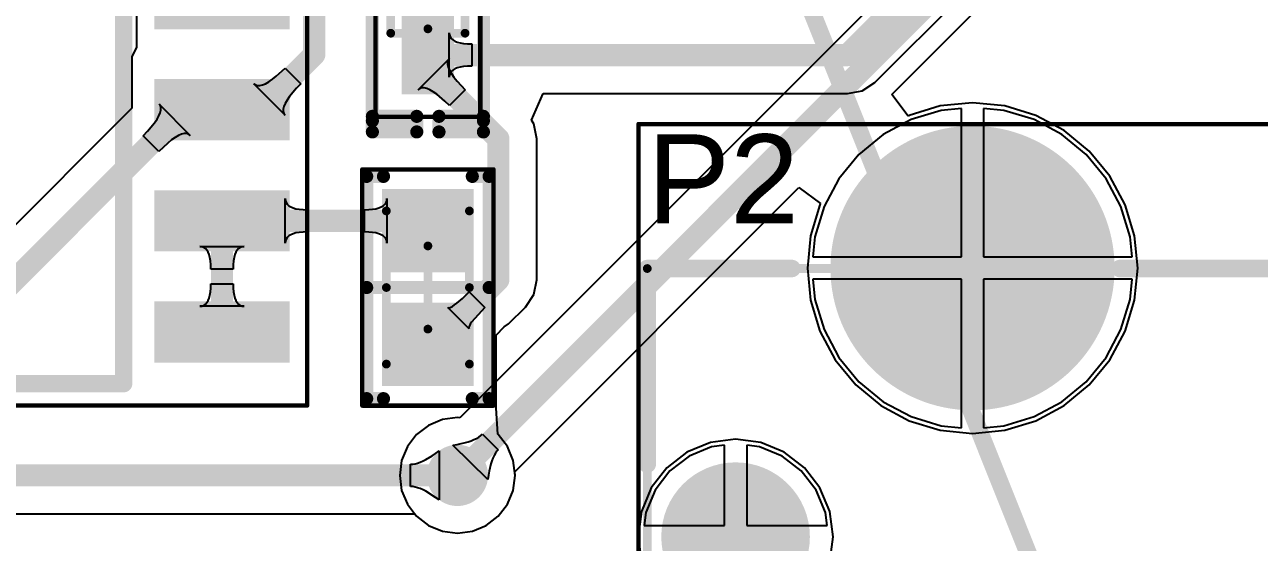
# Model space of a CAD drawing. Header units: inches. Extents: x -0.14 to 3.29, y -0.08 to 7.88.
# Drawn here: x 2.425 to 2.981, y 0.686 to 0.919 of the extents above; entities that cross this region are included whole.
import ezdxf

# ---------------------------------------------------------------- set-up
doc = ezdxf.new("R2010")
doc.units = ezdxf.units.IN
doc.header["$MEASUREMENT"] = 0
for name, color, linetype in [('Bottom Layer', 5, 'Continuous'), ('Bottom Solder', 6, 'Continuous'), ('Multi-Layer', 9, 'Continuous'), ('Pad Holes', 156, 'Continuous'), ('PCBD Notes', 76, 'Continuous'), ('Top 3D Body', 56, 'Continuous'), ('Top Courtyard', 56, 'Continuous'), ('Top Layer', 1, 'Continuous'), ('Top Overlay', 2, 'Continuous'), ('Top Paste', 8, 'Continuous'), ('Top Solder', 216, 'Continuous'), ('Via Holes', 16, 'Continuous')]:
    doc.layers.add(name, color=color, linetype=linetype)
doc.styles.add('Arial', font='', dxfattribs={"height": 0.2})
doc.styles.get('Arial').set_extended_font_data('Arial')

# ---------------------------------------------------------------- blocks, each defined once
blk = doc.blocks.new('34355DA5_B1DA_47C2_A88A_ECF82120A4F7_246')
at = {"layer": 'Top Layer'}
for points in [[(-0.13583, 0.13819), (-0.13583, 0.16181), (-0.07874, 0.16181), (-0.07874, 0.13819)], [(0.07874, 0.13819), (0.07874, 0.16181), (0.13583, 0.16181), (0.13583, 0.13819)], [(-0.13583, 0.08819), (-0.13583, 0.11181), (-0.07874, 0.11181), (-0.07874, 0.08819)], [(0.07874, 0.08819), (0.07874, 0.11181), (0.13583, 0.11181), (0.13583, 0.08819)], [(-0.13583, 0.03819), (-0.13583, 0.06181), (-0.07874, 0.06181), (-0.07874, 0.03819)], [(0.07874, 0.03819), (0.07874, 0.06181), (0.13583, 0.06181), (0.13583, 0.03819)], [(-0.13583, -0.01181), (-0.13583, 0.01181), (-0.07874, 0.01181), (-0.07874, -0.01181)], [(0.07874, -0.01181), (0.07874, 0.01181), (0.13583, 0.01181), (0.13583, -0.01181)], [(-0.13583, -0.06181), (-0.13583, -0.03819), (-0.07874, -0.03819), (-0.07874, -0.06181)], [(0.07874, -0.06181), (0.07874, -0.03819), (0.13583, -0.03819), (0.13583, -0.06181)], [(-0.13583, -0.11181), (-0.13583, -0.08819), (-0.07874, -0.08819), (-0.07874, -0.11181)], [(0.07874, -0.11181), (0.07874, -0.08819), (0.13583, -0.08819), (0.13583, -0.11181)], [(-0.13583, -0.16181), (-0.13583, -0.13819), (-0.07874, -0.13819), (-0.07874, -0.16181)], [(0.07874, -0.16181), (0.07874, -0.13819), (0.13583, -0.13819), (0.13583, -0.16181)]]:
    blk.add_hatch(color=1, dxfattribs=at).paths.add_polyline_path(points)
at = {"layer": 'Top Paste'}
for points in [[(-0.13583, 0.13819), (-0.13583, 0.16181), (-0.07874, 0.16181), (-0.07874, 0.13819)], [(0.07874, 0.13819), (0.07874, 0.16181), (0.13583, 0.16181), (0.13583, 0.13819)], [(-0.13583, 0.08819), (-0.13583, 0.11181), (-0.07874, 0.11181), (-0.07874, 0.08819)], [(0.07874, 0.08819), (0.07874, 0.11181), (0.13583, 0.11181), (0.13583, 0.08819)], [(-0.13583, 0.03819), (-0.13583, 0.06181), (-0.07874, 0.06181), (-0.07874, 0.03819)], [(0.07874, 0.03819), (0.07874, 0.06181), (0.13583, 0.06181), (0.13583, 0.03819)], [(-0.13583, -0.01181), (-0.13583, 0.01181), (-0.07874, 0.01181), (-0.07874, -0.01181)], [(0.07874, -0.01181), (0.07874, 0.01181), (0.13583, 0.01181), (0.13583, -0.01181)], [(-0.13583, -0.06181), (-0.13583, -0.03819), (-0.07874, -0.03819), (-0.07874, -0.06181)], [(0.07874, -0.06181), (0.07874, -0.03819), (0.13583, -0.03819), (0.13583, -0.06181)], [(-0.13583, -0.11181), (-0.13583, -0.08819), (-0.07874, -0.08819), (-0.07874, -0.11181)], [(0.07874, -0.11181), (0.07874, -0.08819), (0.13583, -0.08819), (0.13583, -0.11181)], [(-0.13583, -0.16181), (-0.13583, -0.13819), (-0.07874, -0.13819), (-0.07874, -0.16181)], [(0.07874, -0.16181), (0.07874, -0.13819), (0.13583, -0.13819), (0.13583, -0.16181)]]:
    blk.add_hatch(color=8, dxfattribs=at).paths.add_polyline_path(points)
at = {"layer": 'Top Solder'}
for points in [[(-0.1378, 0.13622), (-0.1378, 0.16378), (-0.07677, 0.16378), (-0.07677, 0.13622)], [(0.07677, 0.13622), (0.07677, 0.16378), (0.1378, 0.16378), (0.1378, 0.13622)], [(-0.1378, 0.08622), (-0.1378, 0.11378), (-0.07677, 0.11378), (-0.07677, 0.08622)], [(0.07677, 0.08622), (0.07677, 0.11378), (0.1378, 0.11378), (0.1378, 0.08622)], [(-0.1378, 0.03622), (-0.1378, 0.06378), (-0.07677, 0.06378), (-0.07677, 0.03622)], [(0.07677, 0.03622), (0.07677, 0.06378), (0.1378, 0.06378), (0.1378, 0.03622)], [(-0.1378, -0.01378), (-0.1378, 0.01378), (-0.07677, 0.01378), (-0.07677, -0.01378)], [(0.07677, -0.01378), (0.07677, 0.01378), (0.1378, 0.01378), (0.1378, -0.01378)], [(-0.1378, -0.06378), (-0.1378, -0.03622), (-0.07677, -0.03622), (-0.07677, -0.06378)], [(0.07677, -0.06378), (0.07677, -0.03622), (0.1378, -0.03622), (0.1378, -0.06378)], [(-0.1378, -0.11378), (-0.1378, -0.08622), (-0.07677, -0.08622), (-0.07677, -0.11378)], [(0.07677, -0.11378), (0.07677, -0.08622), (0.1378, -0.08622), (0.1378, -0.11378)], [(-0.1378, -0.16378), (-0.1378, -0.13622), (-0.07677, -0.13622), (-0.07677, -0.16378)], [(0.07677, -0.16378), (0.07677, -0.13622), (0.1378, -0.13622), (0.1378, -0.16378)]]:
    blk.add_hatch(color=216, dxfattribs=at).paths.add_polyline_path(points)
at = {"layer": 'Top Courtyard'}
for points in [[(-0.14567, -0.18307, 0.00197, 0.00197, 0), (-0.14567, 0.18307, 0.00197, 0.00197, 0)], [(-0.14567, 0.18307, 0.00197, 0.00197, 0), (0.14567, 0.18307, 0.00197, 0.00197, 0)], [(0.14567, -0.18307, 0.00197, 0.00197, 0), (0.14567, 0.18307, 0.00197, 0.00197, 0)], [(0, -0.01968, 0.00394, 0.00394, 0), (0, 0.01969, 0.00394, 0.00394, 0)], [(-0.01969, 0, 0.00394, 0.00394, 0), (0.01969, 0, 0.00394, 0.00394, 0)], [(-0.14567, -0.18307, 0.00197, 0.00197, 0), (0.14567, -0.18307, 0.00197, 0.00197, 0)]]:
    blk.add_lwpolyline(points, format="xyseb", dxfattribs=at)
for points in [[(-0.14616, 0.18307, 0.000984, 0.000984, 1), (-0.14518, 0.18307, 0.000984, 0.000984, 1)], [(-0.14616, 0.18307, 0.000984, 0.000984, 1), (-0.14518, 0.18307, 0.000984, 0.000984, 1)], [(0.14518, 0.18307, 0.000984, 0.000984, 1), (0.14616, 0.18307, 0.000984, 0.000984, 1)], [(0.14518, 0.18307, 0.000984, 0.000984, 1), (0.14616, 0.18307, 0.000984, 0.000984, 1)], [(-0.00098, 0.01969, 0.00197, 0.00197, 1), (0.00098, 0.01969, 0.00197, 0.00197, 1)], [(-0.02067, 0, 0.00197, 0.00197, 1), (-0.0187, 0, 0.00197, 0.00197, 1)], [(0.0187, 0, 0.00197, 0.00197, 1), (0.02067, 0, 0.00197, 0.00197, 1)], [(-0.00098, -0.01968, 0.00197, 0.00197, 1), (0.00098, -0.01968, 0.00197, 0.00197, 1)], [(-0.14616, -0.18307, 0.000984, 0.000984, 1), (-0.14518, -0.18307, 0.000984, 0.000984, 1)], [(-0.14616, -0.18307, 0.000984, 0.000984, 1), (-0.14518, -0.18307, 0.000984, 0.000984, 1)], [(0.14518, -0.18307, 0.000984, 0.000984, 1), (0.14616, -0.18307, 0.000984, 0.000984, 1)], [(0.14518, -0.18307, 0.000984, 0.000984, 1), (0.14616, -0.18307, 0.000984, 0.000984, 1)]]:
    blk.add_lwpolyline(points, format="xyseb", close=True, dxfattribs=at)
at = {"layer": 'Top Overlay'}
for points in [[(-0.10236, 0.18346, 0.00984, 0.00984, 1), (-0.1122, 0.18346, 0.00984, 0.00984, 1)], [(-0.11467, 0.18346, 0.00492, 0.00492, 1), (-0.10974, 0.18346, 0.00492, 0.00492, 1)], [(-0.10482, 0.18346, 0.00492, 0.00492, 1), (-0.0999, 0.18346, 0.00492, 0.00492, 1)], [(-0.06496, 0.17323, 0.00394, 0.00394, 1), (-0.06102, 0.17323, 0.00394, 0.00394, 1)], [(-0.06496, 0.17323, 0.00394, 0.00394, 1), (-0.06102, 0.17323, 0.00394, 0.00394, 1)], [(0.06102, 0.17323, 0.00394, 0.00394, 1), (0.06496, 0.17323, 0.00394, 0.00394, 1)], [(0.06102, 0.17323, 0.00394, 0.00394, 1), (0.06496, 0.17323, 0.00394, 0.00394, 1)], [(-0.01181, 0.13386, 0.02362, 0.02362, 1), (-0.03543, 0.13386, 0.02362, 0.02362, 1)], [(-0.04134, 0.13386, 0.01181, 0.01181, 1), (-0.02953, 0.13386, 0.01181, 0.01181, 1)], [(-0.01772, 0.13386, 0.01181, 0.01181, 1), (-0.00591, 0.13386, 0.01181, 0.01181, 1)], [(-0.06496, -0.17323, 0.00394, 0.00394, 1), (-0.06102, -0.17323, 0.00394, 0.00394, 1)], [(-0.06496, -0.17323, 0.00394, 0.00394, 1), (-0.06102, -0.17323, 0.00394, 0.00394, 1)], [(0.06102, -0.17323, 0.00394, 0.00394, 1), (0.06496, -0.17323, 0.00394, 0.00394, 1)], [(0.06102, -0.17323, 0.00394, 0.00394, 1), (0.06496, -0.17323, 0.00394, 0.00394, 1)]]:
    blk.add_lwpolyline(points, format="xyseb", close=True, dxfattribs=at)
for points in [[(-0.06299, -0.17323, 0.00787, 0.00787, 0), (-0.06299, 0.17323, 0.00787, 0.00787, 0)], [(-0.06299, 0.17323, 0.00787, 0.00787, 0), (0.06299, 0.17323, 0.00787, 0.00787, 0)], [(0.06299, -0.17323, 0.00787, 0.00787, 0), (0.06299, 0.17323, 0.00787, 0.00787, 0)], [(-0.06299, -0.17323, 0.00787, 0.00787, 0), (0.06299, -0.17323, 0.00787, 0.00787, 0)]]:
    blk.add_lwpolyline(points, format="xyseb", dxfattribs=at)
blk = doc.blocks.new('RES_0603_1608_261')
at = {"layer": 'Top Layer'}
for points in [[(-0.04232, -0.0187), (-0.04232, 0.0187), (-0.00886, 0.0187), (-0.00886, -0.0187)], [(0.00886, -0.0187), (0.00886, 0.0187), (0.04232, 0.0187), (0.04232, -0.0187)]]:
    blk.add_hatch(color=1, dxfattribs=at).paths.add_polyline_path(points)
at = {"layer": 'Top Paste'}
for points in [[(-0.04232, -0.0187), (-0.04232, 0.0187), (-0.00886, 0.0187), (-0.00886, -0.0187)], [(0.00886, -0.0187), (0.00886, 0.0187), (0.04232, 0.0187), (0.04232, -0.0187)]]:
    blk.add_hatch(color=8, dxfattribs=at).paths.add_polyline_path(points)
at = {"layer": 'Top Solder'}
for points in [[(-0.04429, -0.02067), (-0.04429, 0.02067), (-0.00689, 0.02067), (-0.00689, -0.02067)], [(0.00689, -0.02067), (0.00689, 0.02067), (0.04429, 0.02067), (0.04429, -0.02067)]]:
    blk.add_hatch(color=216, dxfattribs=at).paths.add_polyline_path(points)
at = {"layer": 'Top 3D Body'}
for points in [[(-0.03445, 0.0187, 0.00394, 0.00394, 0), (-0.03445, -0.0187, 0.00394, 0.00394, 0)], [(-0.03445, 0.0187, 0.00394, 0.00394, 0), (0.03445, 0.0187, 0.00394, 0.00394, 0)], [(0.03445, 0.0187, 0.00394, 0.00394, 0), (0.03445, -0.0187, 0.00394, 0.00394, 0)], [(-0.03445, -0.0187, 0.00394, 0.00394, 0), (0.03445, -0.0187, 0.00394, 0.00394, 0)]]:
    blk.add_lwpolyline(points, format="xyseb", dxfattribs=at)
for points in [[(-0.03543, 0.0187, 0.00197, 0.00197, 1), (-0.03347, 0.0187, 0.00197, 0.00197, 1)], [(-0.03543, 0.0187, 0.00197, 0.00197, 1), (-0.03347, 0.0187, 0.00197, 0.00197, 1)], [(0.03346, 0.0187, 0.00197, 0.00197, 1), (0.03543, 0.0187, 0.00197, 0.00197, 1)], [(0.03346, 0.0187, 0.00197, 0.00197, 1), (0.03543, 0.0187, 0.00197, 0.00197, 1)], [(-0.03543, -0.0187, 0.00197, 0.00197, 1), (-0.03347, -0.0187, 0.00197, 0.00197, 1)], [(-0.03543, -0.0187, 0.00197, 0.00197, 1), (-0.03347, -0.0187, 0.00197, 0.00197, 1)], [(0.03346, -0.0187, 0.00197, 0.00197, 1), (0.03543, -0.0187, 0.00197, 0.00197, 1)], [(0.03346, -0.0187, 0.00197, 0.00197, 1), (0.03543, -0.0187, 0.00197, 0.00197, 1)]]:
    blk.add_lwpolyline(points, format="xyseb", close=True, dxfattribs=at)
at = {"layer": 'Top Courtyard'}
for points in [[(-0.05315, 0.02953, 0.00197, 0.00197, 0), (-0.05315, -0.02953, 0.00197, 0.00197, 0)], [(-0.05315, 0.02953, 0.00197, 0.00197, 0), (0.05315, 0.02953, 0.00197, 0.00197, 0)], [(0.05315, 0.02953, 0.00197, 0.00197, 0), (0.05315, -0.02953, 0.00197, 0.00197, 0)], [(0, 0.0187, 0.00394, 0.00394, 0), (0, -0.0187, 0.00394, 0.00394, 0)], [(-0.0187, 0, 0.00394, 0.00394, 0), (0.0187, 0, 0.00394, 0.00394, 0)], [(-0.05315, -0.02953, 0.00197, 0.00197, 0), (0.05315, -0.02953, 0.00197, 0.00197, 0)]]:
    blk.add_lwpolyline(points, format="xyseb", dxfattribs=at)
for points in [[(-0.05364, 0.02953, 0.000984, 0.000984, 1), (-0.05266, 0.02953, 0.000984, 0.000984, 1)], [(-0.05364, 0.02953, 0.000984, 0.000984, 1), (-0.05266, 0.02953, 0.000984, 0.000984, 1)], [(0.05266, 0.02953, 0.000984, 0.000984, 1), (0.05364, 0.02953, 0.000984, 0.000984, 1)], [(0.05266, 0.02953, 0.000984, 0.000984, 1), (0.05364, 0.02953, 0.000984, 0.000984, 1)], [(-0.00099, 0.0187, 0.00197, 0.00197, 1), (0.00098, 0.0187, 0.00197, 0.00197, 1)], [(-0.01969, 0, 0.00197, 0.00197, 1), (-0.01772, 0, 0.00197, 0.00197, 1)], [(0.01772, 0, 0.00197, 0.00197, 1), (0.01969, 0, 0.00197, 0.00197, 1)], [(-0.00099, -0.0187, 0.00197, 0.00197, 1), (0.00098, -0.0187, 0.00197, 0.00197, 1)], [(-0.05364, -0.02953, 0.000984, 0.000984, 1), (-0.05266, -0.02953, 0.000984, 0.000984, 1)], [(-0.05364, -0.02953, 0.000984, 0.000984, 1), (-0.05266, -0.02953, 0.000984, 0.000984, 1)], [(0.05266, -0.02953, 0.000984, 0.000984, 1), (0.05364, -0.02953, 0.000984, 0.000984, 1)], [(0.05266, -0.02953, 0.000984, 0.000984, 1), (0.05364, -0.02953, 0.000984, 0.000984, 1)]]:
    blk.add_lwpolyline(points, format="xyseb", close=True, dxfattribs=at)
at = {"layer": 'Top Overlay'}
for points in [[(-0.05, 0.02756, 0.00591, 0.00591, 0), (-0.05, 0.02, 0.00591, 0.00591, 0)], [(-0.05, 0.02756, 0.00591, 0.00591, 0), (0.05, 0.02756, 0.00591, 0.00591, 0)], [(0, 0.02756, 0.00591, 0.00591, 0), (0, -0.02756, 0.00591, 0.00591, 0)], [(0.05, 0.02756, 0.00591, 0.00591, 0), (0.05, 0.02, 0.00591, 0.00591, 0)], [(-0.05, -0.02, 0.00591, 0.00591, 0), (-0.05, -0.02756, 0.00591, 0.00591, 0)], [(0.05, -0.02, 0.00591, 0.00591, 0), (0.05, -0.02756, 0.00591, 0.00591, 0)], [(-0.05, -0.02756, 0.00591, 0.00591, 0), (0.05, -0.02756, 0.00591, 0.00591, 0)]]:
    blk.add_lwpolyline(points, format="xyseb", dxfattribs=at)
for points in [[(-0.05148, 0.02756, 0.00295, 0.00295, 1), (-0.04852, 0.02756, 0.00295, 0.00295, 1)], [(-0.05148, 0.02756, 0.00295, 0.00295, 1), (-0.04852, 0.02756, 0.00295, 0.00295, 1)], [(-0.00148, 0.02756, 0.00295, 0.00295, 1), (0.00148, 0.02756, 0.00295, 0.00295, 1)], [(0.04852, 0.02756, 0.00295, 0.00295, 1), (0.05148, 0.02756, 0.00295, 0.00295, 1)], [(0.04852, 0.02756, 0.00295, 0.00295, 1), (0.05148, 0.02756, 0.00295, 0.00295, 1)], [(-0.05148, 0.02, 0.00295, 0.00295, 1), (-0.04852, 0.02, 0.00295, 0.00295, 1)], [(0.04852, 0.02, 0.00295, 0.00295, 1), (0.05148, 0.02, 0.00295, 0.00295, 1)], [(-0.05148, -0.02, 0.00295, 0.00295, 1), (-0.04852, -0.02, 0.00295, 0.00295, 1)], [(0.04852, -0.02, 0.00295, 0.00295, 1), (0.05148, -0.02, 0.00295, 0.00295, 1)], [(-0.05148, -0.02756, 0.00295, 0.00295, 1), (-0.04852, -0.02756, 0.00295, 0.00295, 1)], [(-0.05148, -0.02756, 0.00295, 0.00295, 1), (-0.04852, -0.02756, 0.00295, 0.00295, 1)], [(-0.00148, -0.02756, 0.00295, 0.00295, 1), (0.00148, -0.02756, 0.00295, 0.00295, 1)], [(0.04852, -0.02756, 0.00295, 0.00295, 1), (0.05148, -0.02756, 0.00295, 0.00295, 1)], [(0.04852, -0.02756, 0.00295, 0.00295, 1), (0.05148, -0.02756, 0.00295, 0.00295, 1)]]:
    blk.add_lwpolyline(points, format="xyseb", close=True, dxfattribs=at)
blk = doc.blocks.new('8A51F738_712D_4EE5_9D6B_BB16603F834E_391')
at = {"layer": 'Bottom Layer'}
h = blk.add_hatch(color=5, dxfattribs=at)
edge = h.paths.add_edge_path()
edge.add_arc((0.1378, 0.05004), 0.0315, 0, 360)
h = blk.add_hatch(color=5, dxfattribs=at)
edge = h.paths.add_edge_path()
edge.add_arc((0.25866, -0.05665), 0.06201, 0, 360)
at = {"layer": 'Bottom Solder'}
h = blk.add_hatch(color=6, dxfattribs=at)
edge = h.paths.add_edge_path()
edge.add_arc((0.1378, 0.05004), 0.03346, 0, 360)
h = blk.add_hatch(color=6, dxfattribs=at)
edge = h.paths.add_edge_path()
edge.add_arc((0.25866, -0.05665), 0.06398, 0, 360)
at = {"layer": 'Multi-Layer'}
h = blk.add_hatch(color=9, dxfattribs=at)
edge = h.paths.add_edge_path()
edge.add_arc((0.1378, 0.05004), 0.0315, 0, 360)
h = blk.add_hatch(color=9, dxfattribs=at)
edge = h.paths.add_edge_path()
edge.add_arc((0.25866, -0.05665), 0.06201, 0, 360)
at = {"layer": 'Pad Holes'}
h = blk.add_hatch(color=7, dxfattribs=at)
edge = h.paths.add_edge_path()
edge.add_arc((0.1378, 0.05004), 0.01811, 0, 360)
h = blk.add_hatch(color=7, dxfattribs=at)
edge = h.paths.add_edge_path()
edge.add_arc((0.25866, -0.05665), 0.04528, 0, 360)
at = {"layer": 'Top Layer'}
h = blk.add_hatch(color=1, dxfattribs=at)
edge = h.paths.add_edge_path()
edge.add_arc((0.1378, 0.05004), 0.0315, 0, 360)
h = blk.add_hatch(color=1, dxfattribs=at)
edge = h.paths.add_edge_path()
edge.add_arc((0.25866, -0.05665), 0.06201, 0, 360)
at = {"layer": 'Top Solder'}
h = blk.add_hatch(color=216, dxfattribs=at)
edge = h.paths.add_edge_path()
edge.add_arc((0.1378, 0.05004), 0.03346, 0, 360)
h = blk.add_hatch(color=216, dxfattribs=at)
edge = h.paths.add_edge_path()
edge.add_arc((0.25866, -0.05665), 0.06398, 0, 360)
at = {"layer": 'Top 3D Body'}
for points in [[(-0.25846, 0.0898, 0.00394, 0.00394, 0), (0.25847, 0.0898, 0.00394, 0.00394, 0)], [(0.25847, 0.0898, 0.00394, 0.00394, 0), (0.25847, -0.46138, 0.00394, 0.00394, 0)]]:
    blk.add_lwpolyline(points, format="xyseb", dxfattribs=at)
blk.add_lwpolyline([(0.25748, 0.0898, 0.00197, 0.00197, 1), (0.25945, 0.0898, 0.00197, 0.00197, 1)], format="xyseb", close=True, dxfattribs=at)
blk.add_lwpolyline([(0.25748, 0.0898, 0.00197, 0.00197, 1), (0.25945, 0.0898, 0.00197, 0.00197, 1)], format="xyseb", close=True, dxfattribs=at)
at = {"layer": 'Top Courtyard'}
for points in [[(-0.32346, 0.09374, 0.00197, 0.00197, 0), (0.32347, 0.09374, 0.00197, 0.00197, 0)], [(0.32347, 0.09374, 0.00197, 0.00197, 0), (0.32347, -0.46532, 0.00197, 0.00197, 0)]]:
    blk.add_lwpolyline(points, format="xyseb", dxfattribs=at)
blk.add_lwpolyline([(0.32297, 0.09374, 0.000984, 0.000984, 1), (0.32396, 0.09374, 0.000984, 0.000984, 1)], format="xyseb", close=True, dxfattribs=at)
blk.add_lwpolyline([(0.32297, 0.09374, 0.000984, 0.000984, 1), (0.32396, 0.09374, 0.000984, 0.000984, 1)], format="xyseb", close=True, dxfattribs=at)
at = {"layer": 'Top Overlay'}
for points in [[(0.17047, 0.0898, 0.00787, 0.00787, 0), (0.25847, 0.0898, 0.00787, 0.00787, 0)], [(0.25847, 0.0898, 0.00787, 0.00787, 0), (0.25847, 0.02468, 0.00787, 0.00787, 0)], [(0.25847, -0.12295, 0.00787, 0.00787, 0), (0.25847, -0.46138, 0.00787, 0.00787, 0)]]:
    blk.add_lwpolyline(points, format="xyseb", dxfattribs=at)
for points in [[(0.1685, 0.0898, 0.00394, 0.00394, 1), (0.17244, 0.0898, 0.00394, 0.00394, 1)], [(0.2565, 0.0898, 0.00394, 0.00394, 1), (0.26043, 0.0898, 0.00394, 0.00394, 1)], [(0.2565, 0.0898, 0.00394, 0.00394, 1), (0.26043, 0.0898, 0.00394, 0.00394, 1)], [(0.2565, 0.02468, 0.00394, 0.00394, 1), (0.26043, 0.02468, 0.00394, 0.00394, 1)], [(0.2565, -0.12295, 0.00394, 0.00394, 1), (0.26043, -0.12295, 0.00394, 0.00394, 1)]]:
    blk.add_lwpolyline(points, format="xyseb", close=True, dxfattribs=at)
blk = doc.blocks.new('SOD523F_402')
at = {"layer": 'Top Layer'}
for points in [[(-0.05118, -0.00984), (-0.05118, 0.00984), (-0.01968, 0.00984), (-0.01968, -0.00984)], [(0.01969, -0.00984), (0.01969, 0.00984), (0.05118, 0.00984), (0.05118, -0.00984)]]:
    blk.add_hatch(color=1, dxfattribs=at).paths.add_polyline_path(points)
at = {"layer": 'Top Overlay'}
for points in [[(0.06299, 0.005), (0.07, 0.005), (0.07, 0.025), (0.06299, 0.025)], [(0.06299, -0.02362), (0.07087, -0.02362), (0.07087, -0.005), (0.06299, -0.005)]]:
    blk.add_hatch(color=2, dxfattribs=at).paths.add_polyline_path(points)
at = {"layer": 'Top Paste'}
for points in [[(-0.05118, -0.00984), (-0.05118, 0.00984), (-0.01968, 0.00984), (-0.01968, -0.00984)], [(0.01969, -0.00984), (0.01969, 0.00984), (0.05118, 0.00984), (0.05118, -0.00984)]]:
    blk.add_hatch(color=8, dxfattribs=at).paths.add_polyline_path(points)
at = {"layer": 'Top Solder'}
for points in [[(-0.05315, -0.01181), (-0.05315, 0.01181), (-0.01772, 0.01181), (-0.01772, -0.01181)], [(0.01772, -0.01181), (0.01772, 0.01181), (0.05315, 0.01181), (0.05315, -0.01181)]]:
    blk.add_hatch(color=216, dxfattribs=at).paths.add_polyline_path(points)
at = {"layer": 'Top 3D Body'}
for points in [[(0.02559, 0.01673, 0.00394, 0.00394, 0), (-0.02559, 0.01673, 0.00394, 0.00394, 0)], [(-0.02559, -0.01673, 0.00394, 0.00394, 0), (-0.02559, 0.01673, 0.00394, 0.00394, 0)], [(0.02559, -0.01673, 0.00394, 0.00394, 0), (0.02559, 0.01673, 0.00394, 0.00394, 0)], [(0.02559, -0.01673, 0.00394, 0.00394, 0), (-0.02559, -0.01673, 0.00394, 0.00394, 0)]]:
    blk.add_lwpolyline(points, format="xyseb", dxfattribs=at)
for points in [[(-0.02657, 0.01673, 0.00197, 0.00197, 1), (-0.02461, 0.01673, 0.00197, 0.00197, 1)], [(-0.02657, 0.01673, 0.00197, 0.00197, 1), (-0.02461, 0.01673, 0.00197, 0.00197, 1)], [(0.02461, 0.01673, 0.00197, 0.00197, 1), (0.02657, 0.01673, 0.00197, 0.00197, 1)], [(0.02461, 0.01673, 0.00197, 0.00197, 1), (0.02657, 0.01673, 0.00197, 0.00197, 1)], [(-0.02657, -0.01673, 0.00197, 0.00197, 1), (-0.02461, -0.01673, 0.00197, 0.00197, 1)], [(-0.02657, -0.01673, 0.00197, 0.00197, 1), (-0.02461, -0.01673, 0.00197, 0.00197, 1)], [(0.02461, -0.01673, 0.00197, 0.00197, 1), (0.02657, -0.01673, 0.00197, 0.00197, 1)], [(0.02461, -0.01673, 0.00197, 0.00197, 1), (0.02657, -0.01673, 0.00197, 0.00197, 1)]]:
    blk.add_lwpolyline(points, format="xyseb", close=True, dxfattribs=at)
at = {"layer": 'Top Courtyard'}
for points in [[(0.06323, 0.02362, 0.00197, 0.00197, 0), (-0.06323, 0.02362, 0.00197, 0.00197, 0)], [(-0.06323, -0.02362, 0.00197, 0.00197, 0), (-0.06323, 0.02362, 0.00197, 0.00197, 0)], [(0.06323, -0.02362, 0.00197, 0.00197, 0), (0.06323, 0.02362, 0.00197, 0.00197, 0)], [(0, -0.01969, 0.00394, 0.00394, 0), (0, 0.01968, 0.00394, 0.00394, 0)], [(0.02362, 0, 0.00394, 0.00394, 0), (-0.01575, 0, 0.00394, 0.00394, 0)], [(0.06323, -0.02362, 0.00197, 0.00197, 0), (-0.06323, -0.02362, 0.00197, 0.00197, 0)]]:
    blk.add_lwpolyline(points, format="xyseb", dxfattribs=at)
for points in [[(-0.06372, 0.02362, 0.000984, 0.000984, 1), (-0.06274, 0.02362, 0.000984, 0.000984, 1)], [(-0.06372, 0.02362, 0.000984, 0.000984, 1), (-0.06274, 0.02362, 0.000984, 0.000984, 1)], [(0.06274, 0.02362, 0.000984, 0.000984, 1), (0.06372, 0.02362, 0.000984, 0.000984, 1)], [(0.06274, 0.02362, 0.000984, 0.000984, 1), (0.06372, 0.02362, 0.000984, 0.000984, 1)], [(-0.00098, 0.01968, 0.00197, 0.00197, 1), (0.00098, 0.01968, 0.00197, 0.00197, 1)], [(-0.01673, 0, 0.00197, 0.00197, 1), (-0.01476, 0, 0.00197, 0.00197, 1)], [(0.02264, 0, 0.00197, 0.00197, 1), (0.02461, 0, 0.00197, 0.00197, 1)], [(-0.00098, -0.01969, 0.00197, 0.00197, 1), (0.00098, -0.01969, 0.00197, 0.00197, 1)], [(-0.06372, -0.02362, 0.000984, 0.000984, 1), (-0.06274, -0.02362, 0.000984, 0.000984, 1)], [(-0.06372, -0.02362, 0.000984, 0.000984, 1), (-0.06274, -0.02362, 0.000984, 0.000984, 1)], [(0.06274, -0.02362, 0.000984, 0.000984, 1), (0.06372, -0.02362, 0.000984, 0.000984, 1)], [(0.06274, -0.02362, 0.000984, 0.000984, 1), (0.06372, -0.02362, 0.000984, 0.000984, 1)]]:
    blk.add_lwpolyline(points, format="xyseb", close=True, dxfattribs=at)
at = {"layer": 'Top Overlay'}
for points in [[(-0.06299, 0.015, 0.00591, 0.00591, 0), (-0.06299, 0.025, 0.00591, 0.00591, 0)], [(0.065, 0.025, 0.00591, 0.00591, 0), (-0.06299, 0.025, 0.00591, 0.00591, 0)], [(0.06299, 0.005, 0.00591, 0.00591, 0), (0.06299, 0.025, 0.00591, 0.00591, 0)], [(0.07, 0.025, 0.00591, 0.00591, 0), (0.06299, 0.025, 0.00591, 0.00591, 0)], [(0.07, 0.005, 0.00591, 0.00591, 0), (0.07, 0.025, 0.00591, 0.00591, 0)], [(0.00787, 0, 0.00787, 0.00787, 0), (-0.01181, 0.00984, 0.00787, 0.00787, 0)], [(-0.01181, -0.00394, 0.00787, 0.00787, 0), (-0.01181, 0.00984, 0.00787, 0.00787, 0)], [(0.00787, -0.01181, 0.00787, 0.00787, 0), (0.00787, 0.01181, 0.00787, 0.00787, 0)], [(0.07, 0.005, 0.00591, 0.00591, 0), (0.06299, 0.005, 0.00591, 0.00591, 0)], [(-0.01181, -0.00984, 0.00787, 0.00787, 0), (0.00787, 0, 0.00787, 0.00787, 0)], [(-0.01181, -0.00984, 0.00787, 0.00787, 0), (-0.01181, -0.00394, 0.00787, 0.00787, 0)], [(0.07, -0.005, 0.00591, 0.00591, 0), (0.06299, -0.005, 0.00591, 0.00591, 0)], [(0.06299, -0.025, 0.00591, 0.00591, 0), (0.06299, -0.005, 0.00591, 0.00591, 0)], [(0.07, -0.025, 0.00591, 0.00591, 0), (0.07, -0.005, 0.00591, 0.00591, 0)], [(-0.06299, -0.025, 0.00591, 0.00591, 0), (-0.06299, -0.015, 0.00591, 0.00591, 0)], [(0.065, -0.025, 0.00591, 0.00591, 0), (-0.06299, -0.025, 0.00591, 0.00591, 0)], [(0.07, -0.025, 0.00591, 0.00591, 0), (0.06299, -0.025, 0.00591, 0.00591, 0)]]:
    blk.add_lwpolyline(points, format="xyseb", dxfattribs=at)
for points in [[(-0.06447, 0.025, 0.00295, 0.00295, 1), (-0.06152, 0.025, 0.00295, 0.00295, 1)], [(-0.06447, 0.025, 0.00295, 0.00295, 1), (-0.06152, 0.025, 0.00295, 0.00295, 1)], [(0.06152, 0.025, 0.00295, 0.00295, 1), (0.06447, 0.025, 0.00295, 0.00295, 1)], [(0.06152, 0.025, 0.00295, 0.00295, 1), (0.06447, 0.025, 0.00295, 0.00295, 1)], [(0.06352, 0.025, 0.00295, 0.00295, 1), (0.06648, 0.025, 0.00295, 0.00295, 1)], [(0.06852, 0.025, 0.00295, 0.00295, 1), (0.07148, 0.025, 0.00295, 0.00295, 1)], [(0.06852, 0.025, 0.00295, 0.00295, 1), (0.07148, 0.025, 0.00295, 0.00295, 1)], [(-0.06447, 0.015, 0.00295, 0.00295, 1), (-0.06152, 0.015, 0.00295, 0.00295, 1)], [(-0.01378, 0.00984, 0.00394, 0.00394, 1), (-0.00984, 0.00984, 0.00394, 0.00394, 1)], [(-0.01378, 0.00984, 0.00394, 0.00394, 1), (-0.00984, 0.00984, 0.00394, 0.00394, 1)], [(0.00591, 0.01181, 0.00394, 0.00394, 1), (0.00984, 0.01181, 0.00394, 0.00394, 1)], [(0.06152, 0.005, 0.00295, 0.00295, 1), (0.06447, 0.005, 0.00295, 0.00295, 1)], [(0.06152, 0.005, 0.00295, 0.00295, 1), (0.06447, 0.005, 0.00295, 0.00295, 1)], [(0.06852, 0.005, 0.00295, 0.00295, 1), (0.07148, 0.005, 0.00295, 0.00295, 1)], [(0.06852, 0.005, 0.00295, 0.00295, 1), (0.07148, 0.005, 0.00295, 0.00295, 1)], [(0.00591, 0, 0.00394, 0.00394, 1), (0.00984, 0, 0.00394, 0.00394, 1)], [(0.00591, 0, 0.00394, 0.00394, 1), (0.00984, 0, 0.00394, 0.00394, 1)], [(-0.01378, -0.00394, 0.00394, 0.00394, 1), (-0.00984, -0.00394, 0.00394, 0.00394, 1)], [(-0.01378, -0.00394, 0.00394, 0.00394, 1), (-0.00984, -0.00394, 0.00394, 0.00394, 1)], [(0.06152, -0.005, 0.00295, 0.00295, 1), (0.06447, -0.005, 0.00295, 0.00295, 1)], [(0.06152, -0.005, 0.00295, 0.00295, 1), (0.06447, -0.005, 0.00295, 0.00295, 1)], [(0.06852, -0.005, 0.00295, 0.00295, 1), (0.07148, -0.005, 0.00295, 0.00295, 1)], [(0.06852, -0.005, 0.00295, 0.00295, 1), (0.07148, -0.005, 0.00295, 0.00295, 1)], [(-0.01378, -0.00984, 0.00394, 0.00394, 1), (-0.00984, -0.00984, 0.00394, 0.00394, 1)], [(-0.01378, -0.00984, 0.00394, 0.00394, 1), (-0.00984, -0.00984, 0.00394, 0.00394, 1)], [(0.00591, -0.01181, 0.00394, 0.00394, 1), (0.00984, -0.01181, 0.00394, 0.00394, 1)], [(-0.06447, -0.015, 0.00295, 0.00295, 1), (-0.06152, -0.015, 0.00295, 0.00295, 1)], [(-0.06447, -0.025, 0.00295, 0.00295, 1), (-0.06152, -0.025, 0.00295, 0.00295, 1)], [(-0.06447, -0.025, 0.00295, 0.00295, 1), (-0.06152, -0.025, 0.00295, 0.00295, 1)], [(0.06152, -0.025, 0.00295, 0.00295, 1), (0.06447, -0.025, 0.00295, 0.00295, 1)], [(0.06152, -0.025, 0.00295, 0.00295, 1), (0.06447, -0.025, 0.00295, 0.00295, 1)], [(0.06352, -0.025, 0.00295, 0.00295, 1), (0.06648, -0.025, 0.00295, 0.00295, 1)], [(0.06852, -0.025, 0.00295, 0.00295, 1), (0.07148, -0.025, 0.00295, 0.00295, 1)], [(0.06852, -0.025, 0.00295, 0.00295, 1), (0.07148, -0.025, 0.00295, 0.00295, 1)]]:
    blk.add_lwpolyline(points, format="xyseb", close=True, dxfattribs=at)

msp = doc.modelspace()

# ---------------------------------------------------------------- hatches: boundary and pattern name
at = {"layer": 'Bottom Layer'}
h = msp.add_hatch(color=5, dxfattribs=at)
edge = h.paths.add_edge_path()
edge.add_arc((2.62, 0.71658), 0.01378, 0, 360)
at = {"layer": 'Top Layer'}
h = msp.add_hatch(color=1, dxfattribs=at)
edge = h.paths.add_edge_path()
edge.add_arc((2.62, 0.71658), 0.01378, 0, 360)
at = {"layer": 'Via Holes'}
h = msp.add_hatch(color=7, dxfattribs=at)
edge = h.paths.add_edge_path()
edge.add_arc((2.62, 0.71658), 0.00689, 0, 360)

# ---------------------------------------------------------------- linework, layer by layer
at = {"layer": 'Bottom Layer'}
for p, q in [((2.92098, 1.04233), (2.62109, 0.74243)), ((2.81566, 0.88798), (2.95057, 1.02289)), ((2.82289, 0.87824), (2.81566, 0.88798)), ((2.85193, 0.88421), (2.83742, 0.88278)), ((2.86644, 0.88278), (2.85193, 0.88421)), ((2.82347, 0.87855), (2.82289, 0.87824)), ((2.83742, 0.88278), (2.82347, 0.87855)), ((2.88039, 0.87855), (2.86644, 0.88278)), ((2.89325, 0.87168), (2.88039, 0.87855)), ((2.90451, 0.86243), (2.89325, 0.87168)), ((2.91376, 0.85116), (2.90451, 0.86243)), ((2.92063, 0.8383), (2.91376, 0.85116)), ((2.6458, 0.71812), (2.77379, 0.84611)), ((2.77379, 0.84611), (2.78354, 0.83889)), ((2.78322, 0.8383), (2.77899, 0.82435)), ((2.78354, 0.83889), (2.78322, 0.8383)), ((2.92487, 0.82435), (2.92063, 0.8383)), ((2.77899, 0.82435), (2.77756, 0.80984)), ((2.9263, 0.80984), (2.92487, 0.82435)), ((2.77756, 0.80984), (2.77899, 0.79534)), ((2.92487, 0.79534), (2.9263, 0.80984)), ((2.77899, 0.79534), (2.78322, 0.78139)), ((2.92063, 0.78139), (2.92487, 0.79534)), ((2.78322, 0.78139), (2.7901, 0.76853)), ((2.91376, 0.76853), (2.92063, 0.78139)), ((2.7901, 0.76853), (2.79935, 0.75726)), ((2.90451, 0.75726), (2.91376, 0.76853)), ((2.79935, 0.75726), (2.81061, 0.74801)), ((2.89325, 0.74801), (2.90451, 0.75726)), ((2.81061, 0.74801), (2.82347, 0.74114)), ((2.88039, 0.74114), (2.89325, 0.74801)), ((2.61327, 0.74169), (2.607, 0.73909)), ((2.62, 0.74258), (2.61327, 0.74169)), ((2.62109, 0.74243), (2.62, 0.74258)), ((2.82347, 0.74114), (2.83742, 0.73691)), ((2.86644, 0.73691), (2.88039, 0.74114)), ((2.60161, 0.73496), (2.59748, 0.72958)), ((2.607, 0.73909), (2.60161, 0.73496)), ((2.62958, 0.73382), (2.63046, 0.73445)), ((2.63046, 0.73445), (2.63121, 0.73511)), ((2.63121, 0.73511), (2.63838, 0.72814)), ((2.83742, 0.73691), (2.85193, 0.73548)), ((2.85193, 0.73548), (2.86644, 0.73691)), ((2.59748, 0.72958), (2.59488, 0.72331)), ((2.61795, 0.7302), (2.61985, 0.73052)), ((2.63366, 0.71475), (2.61795, 0.7302)), ((2.61985, 0.73052), (2.62479, 0.7317)), ((2.62479, 0.7317), (2.62618, 0.73217)), ((2.62618, 0.73217), (2.62744, 0.73268)), ((2.62744, 0.73268), (2.62858, 0.73323)), ((2.62858, 0.73323), (2.62958, 0.73382)), ((2.73388, 0.73135), (2.7233, 0.72697)), ((2.74524, 0.73285), (2.73388, 0.73135)), ((2.75659, 0.73135), (2.74524, 0.73285)), ((2.76717, 0.72697), (2.75659, 0.73135)), ((2.59488, 0.72331), (2.594, 0.71658)), ((2.63551, 0.7231), (2.63506, 0.7217)), ((2.636, 0.72438), (2.63551, 0.7231)), ((2.63654, 0.72552), (2.636, 0.72438)), ((2.63711, 0.72653), (2.63654, 0.72552)), ((2.63773, 0.7274), (2.63711, 0.72653)), ((2.63838, 0.72814), (2.63773, 0.7274)), ((2.7233, 0.72697), (2.71421, 0.72)), ((2.77626, 0.72), (2.76717, 0.72697)), ((2.63428, 0.71849), (2.63395, 0.71668)), ((2.63506, 0.7217), (2.63428, 0.71849)), ((2.646, 0.71658), (2.6458, 0.71812)), ((2.71421, 0.72), (2.70724, 0.71091)), ((2.78323, 0.71091), (2.77626, 0.72)), ((2.594, 0.71658), (2.59488, 0.70985)), ((2.63395, 0.71668), (2.63366, 0.71475)), ((2.64512, 0.70985), (2.646, 0.71658)), ((2.59488, 0.70985), (2.59748, 0.70358)), ((2.64252, 0.70358), (2.64512, 0.70985)), ((2.70724, 0.71091), (2.70286, 0.70033)), ((2.78761, 0.70033), (2.78323, 0.71091)), ((2.59748, 0.70358), (2.60161, 0.69819)), ((2.63839, 0.69819), (2.64252, 0.70358)), ((2.60161, 0.69819), (2.607, 0.69406)), ((2.633, 0.69406), (2.63839, 0.69819)), ((2.70286, 0.70033), (2.70136, 0.68898)), ((2.78911, 0.68898), (2.78761, 0.70033)), ((2.607, 0.69406), (2.61327, 0.69146)), ((2.61327, 0.69146), (2.62, 0.69057)), ((2.62, 0.69057), (2.62673, 0.69146)), ((2.62673, 0.69146), (2.633, 0.69406)), ((2.70136, 0.68898), (2.70286, 0.67762)), ((2.78761, 0.67762), (2.78911, 0.68898))]:
    msp.add_line(p, q, dxfattribs=at)
for points in [[(2.62, 0.71683, 0.01, 0.01, 0), (2.93831, 1.03515, 0.01, 0.01, 0)], [(2.62, 0.71658, 0.01, 0.01, 0), (2.62, 0.71683, 0.01, 0.01, 0)]]:
    msp.add_lwpolyline(points, format="xyseb", dxfattribs=at)
for points in [[(2.6175, 0.71683, 0.005, 0.005, 1), (2.6225, 0.71683, 0.005, 0.005, 1)], [(2.6175, 0.71683, 0.005, 0.005, 1), (2.6225, 0.71683, 0.005, 0.005, 1)], [(2.6175, 0.71658, 0.005, 0.005, 1), (2.6225, 0.71658, 0.005, 0.005, 1)]]:
    msp.add_lwpolyline(points, format="xyseb", close=True, dxfattribs=at)
at = {"layer": 'PCBD Notes'}
msp.add_lwpolyline([(0, 7.87402, 0.00787, 0.00787, 0), (3.14961, 0, 0.00787, 0.00787, 0)], format="xyseb", dxfattribs=at)
at = {"layer": 'Top Layer'}
for p, q in [((2.80792, 0.89341), (2.98697, 1.07246)), ((2.47543, 0.9261), (2.47543, 0.90929)), ((2.6163, 0.89567), (2.6163, 0.91567)), ((2.6163, 0.91567), (2.6164, 0.91472)), ((2.6164, 0.91472), (2.6167, 0.91387)), ((2.6167, 0.91387), (2.61721, 0.91312)), ((2.61721, 0.91312), (2.61792, 0.91247)), ((2.61792, 0.91247), (2.61883, 0.91192)), ((2.61883, 0.91192), (2.61994, 0.91147)), ((2.47543, 0.90929), (2.47343, 0.90491)), ((2.61994, 0.91147), (2.62126, 0.91112)), ((2.62126, 0.91112), (2.62277, 0.91087)), ((2.62277, 0.91087), (2.62449, 0.91072)), ((2.62449, 0.91072), (2.62642, 0.91067)), ((2.62642, 0.91067), (2.62642, 0.90067)), ((2.47343, 0.90491), (2.47343, 0.90491)), ((2.47343, 0.90491), (2.47343, 0.88181)), ((2.60227, 0.89004), (2.61642, 0.90418)), ((2.61585, 0.90341), (2.61557, 0.90249)), ((2.61557, 0.90249), (2.61557, 0.90143)), ((2.61557, 0.90143), (2.61585, 0.90022)), ((2.61642, 0.90418), (2.61585, 0.90341)), ((2.62449, 0.90062), (2.62277, 0.90047)), ((2.62642, 0.90067), (2.62449, 0.90062)), ((2.53667, 0.89477), (2.53844, 0.89619)), ((2.53844, 0.89619), (2.5424, 0.89986)), ((2.5424, 0.89986), (2.54947, 0.89279)), ((2.61585, 0.90022), (2.61642, 0.89888)), ((2.6164, 0.89662), (2.6163, 0.89567)), ((2.6167, 0.89747), (2.6164, 0.89662)), ((2.61642, 0.89888), (2.61726, 0.89739)), ((2.61721, 0.89822), (2.6167, 0.89747)), ((2.61792, 0.89887), (2.61721, 0.89822)), ((2.61726, 0.89739), (2.6184, 0.89577)), ((2.61883, 0.89942), (2.61792, 0.89887)), ((2.6184, 0.89577), (2.61981, 0.894)), ((2.61994, 0.89987), (2.61883, 0.89942)), ((2.62126, 0.90022), (2.61994, 0.89987)), ((2.62277, 0.90047), (2.62126, 0.90022)), ((2.5424, 0.87865), (2.52826, 0.89279)), ((2.52826, 0.89279), (2.52904, 0.89223)), ((2.52904, 0.89223), (2.52996, 0.89195)), ((2.52996, 0.89195), (2.53102, 0.89195)), ((2.53102, 0.89195), (2.53222, 0.89223)), ((2.53222, 0.89223), (2.53356, 0.89279)), ((2.53356, 0.89279), (2.53505, 0.89364)), ((2.53505, 0.89364), (2.53667, 0.89477)), ((2.54749, 0.89074), (2.54438, 0.88707)), ((2.54947, 0.89279), (2.54749, 0.89074)), ((2.60305, 0.89061), (2.60227, 0.89004)), ((2.60397, 0.89089), (2.60305, 0.89061)), ((2.60503, 0.89089), (2.60397, 0.89089)), ((2.60623, 0.89061), (2.60503, 0.89089)), ((2.60758, 0.89004), (2.60623, 0.89061)), ((2.60906, 0.88919), (2.60758, 0.89004)), ((2.62349, 0.89004), (2.61642, 0.88297)), ((2.61981, 0.894), (2.62349, 0.89004)), ((2.79567, 0.88834), (2.8023, 0.88966)), ((2.8023, 0.88966), (2.80792, 0.89341)), ((2.5424, 0.88396), (2.54184, 0.88261)), ((2.54325, 0.88544), (2.5424, 0.88396)), ((2.54438, 0.88707), (2.54325, 0.88544)), ((2.61069, 0.88806), (2.60906, 0.88919)), ((2.61437, 0.88495), (2.61069, 0.88806)), ((2.61642, 0.88297), (2.61437, 0.88495)), ((2.65331, 0.87634), (2.65861, 0.88834)), ((2.65861, 0.88834), (2.79567, 0.88834)), ((2.47343, 0.88181), (2.36525, 0.77362)), ((2.48561, 0.87828), (2.48619, 0.87962)), ((2.48623, 0.88279), (2.48567, 0.88355)), ((2.48567, 0.88355), (2.4997, 0.86953)), ((2.48619, 0.87962), (2.48649, 0.88082)), ((2.4865, 0.88188), (2.48623, 0.88279)), ((2.48649, 0.88082), (2.4865, 0.88188)), ((2.54184, 0.88261), (2.54155, 0.88141)), ((2.54155, 0.88141), (2.54155, 0.88035)), ((2.54155, 0.88035), (2.54184, 0.87943)), ((2.54184, 0.87943), (2.5424, 0.87865)), ((2.83781, 0.88081), (2.82424, 0.87669)), ((2.84693, 0.88171), (2.83781, 0.88081)), ((2.84693, 0.81484), (2.84693, 0.88171)), ((2.86605, 0.88081), (2.85693, 0.88171)), ((2.85693, 0.88171), (2.85693, 0.81484)), ((2.87962, 0.87669), (2.86605, 0.88081)), ((2.48048, 0.87147), (2.48361, 0.87516)), ((2.48361, 0.87516), (2.48475, 0.87679)), ((2.48475, 0.87679), (2.48561, 0.87828)), ((2.65441, 0.8747), (2.65331, 0.87634)), ((2.65573, 0.86806), (2.65441, 0.8747)), ((2.82424, 0.87669), (2.81173, 0.87001)), ((2.89213, 0.87001), (2.87962, 0.87669)), ((2.47848, 0.86941), (2.48048, 0.87147)), ((2.48555, 0.86234), (2.47848, 0.86941)), ((2.49131, 0.86747), (2.48953, 0.86604)), ((2.49294, 0.86861), (2.49131, 0.86747)), ((2.49442, 0.86947), (2.49294, 0.86861)), ((2.49577, 0.87005), (2.49442, 0.86947)), ((2.49696, 0.87034), (2.49577, 0.87005)), ((2.49802, 0.87036), (2.49696, 0.87034)), ((2.49893, 0.87009), (2.49802, 0.87036)), ((2.4997, 0.86953), (2.49893, 0.87009)), ((2.65573, 0.80458), (2.65573, 0.86806)), ((2.81173, 0.87001), (2.80077, 0.86101)), ((2.90309, 0.86101), (2.89213, 0.87001)), ((2.48953, 0.86604), (2.48555, 0.86234)), ((2.80077, 0.86101), (2.79177, 0.85004)), ((2.91209, 0.85004), (2.90309, 0.86101)), ((2.79177, 0.85004), (2.78508, 0.83753)), ((2.91878, 0.83753), (2.91209, 0.85004)), ((2.5424, 0.8211), (2.5424, 0.8411)), ((2.5424, 0.8411), (2.5425, 0.84015)), ((2.5425, 0.84015), (2.5428, 0.8393)), ((2.58783, 0.8393), (2.58813, 0.84015)), ((2.58813, 0.84015), (2.58823, 0.8411)), ((2.58823, 0.8411), (2.58823, 0.8211)), ((2.5428, 0.8393), (2.5433, 0.83855)), ((2.5433, 0.83855), (2.544, 0.8379)), ((2.544, 0.8379), (2.5449, 0.83735)), ((2.5449, 0.83735), (2.546, 0.8369)), ((2.546, 0.8369), (2.5473, 0.83655)), ((2.5473, 0.83655), (2.5488, 0.8363)), ((2.5488, 0.8363), (2.5505, 0.83615)), ((2.5505, 0.83615), (2.5524, 0.8361)), ((2.5524, 0.8361), (2.5524, 0.8261)), ((2.57811, 0.8361), (2.58004, 0.83615)), ((2.57811, 0.8261), (2.57811, 0.8361)), ((2.58004, 0.83615), (2.58176, 0.8363)), ((2.58176, 0.8363), (2.58327, 0.83655)), ((2.58327, 0.83655), (2.58459, 0.8369)), ((2.58459, 0.8369), (2.5857, 0.83735)), ((2.5857, 0.83735), (2.58661, 0.8379)), ((2.58661, 0.8379), (2.58732, 0.83855)), ((2.58732, 0.83855), (2.58783, 0.8393)), ((2.78508, 0.83753), (2.78096, 0.82396)), ((2.9229, 0.82396), (2.91878, 0.83753)), ((2.5428, 0.8229), (2.5425, 0.82205)), ((2.5433, 0.82365), (2.5428, 0.8229)), ((2.544, 0.8243), (2.5433, 0.82365)), ((2.5449, 0.82485), (2.544, 0.8243)), ((2.546, 0.8253), (2.5449, 0.82485)), ((2.5473, 0.82565), (2.546, 0.8253)), ((2.5488, 0.8259), (2.5473, 0.82565)), ((2.5505, 0.82605), (2.5488, 0.8259)), ((2.5524, 0.8261), (2.5505, 0.82605)), ((2.58004, 0.82605), (2.57811, 0.8261)), ((2.58176, 0.8259), (2.58004, 0.82605)), ((2.58327, 0.82565), (2.58176, 0.8259)), ((2.58459, 0.8253), (2.58327, 0.82565)), ((2.5857, 0.82485), (2.58459, 0.8253)), ((2.58661, 0.8243), (2.5857, 0.82485)), ((2.58732, 0.82365), (2.58661, 0.8243)), ((2.58783, 0.8229), (2.58732, 0.82365)), ((2.58813, 0.82205), (2.58783, 0.8229)), ((2.78096, 0.82396), (2.78007, 0.81484)), ((2.92379, 0.81484), (2.9229, 0.82396)), ((2.50493, 0.81943), (2.50398, 0.81953)), ((2.50398, 0.81953), (2.52398, 0.81953)), ((2.50578, 0.81913), (2.50493, 0.81943)), ((2.50653, 0.81862), (2.50578, 0.81913)), ((2.50718, 0.81791), (2.50653, 0.81862)), ((2.50773, 0.817), (2.50718, 0.81791)), ((2.52078, 0.81791), (2.52023, 0.817)), ((2.52143, 0.81862), (2.52078, 0.81791)), ((2.52218, 0.81913), (2.52143, 0.81862)), ((2.52303, 0.81943), (2.52218, 0.81913)), ((2.52398, 0.81953), (2.52303, 0.81943)), ((2.5425, 0.82205), (2.5424, 0.8211)), ((2.58823, 0.8211), (2.58813, 0.82205)), ((2.50818, 0.81589), (2.50773, 0.817)), ((2.50853, 0.81457), (2.50818, 0.81589)), ((2.50878, 0.81305), (2.50853, 0.81457)), ((2.50893, 0.81133), (2.50878, 0.81305)), ((2.51918, 0.81305), (2.51903, 0.81133)), ((2.51943, 0.81457), (2.51918, 0.81305)), ((2.51978, 0.81589), (2.51943, 0.81457)), ((2.52023, 0.817), (2.51978, 0.81589)), ((2.78007, 0.81484), (2.84693, 0.81484)), ((2.85693, 0.81484), (2.92379, 0.81484)), ((2.50898, 0.80941), (2.50893, 0.81133)), ((2.51898, 0.80941), (2.50898, 0.80941)), ((2.51903, 0.81133), (2.51898, 0.80941)), ((2.50878, 0.79915), (2.50893, 0.80087)), ((2.50893, 0.80087), (2.50898, 0.80279)), ((2.50898, 0.80279), (2.51898, 0.80279)), ((2.51898, 0.80279), (2.51903, 0.80087)), ((2.51903, 0.80087), (2.51918, 0.79915)), ((2.65441, 0.79794), (2.65573, 0.80458)), ((2.65573, 0.80458), (2.65573, 0.80458)), ((2.84693, 0.80484), (2.78007, 0.80484)), ((2.78007, 0.80484), (2.78096, 0.79573)), ((2.84693, 0.73798), (2.84693, 0.80484)), ((2.92379, 0.80484), (2.85693, 0.80484)), ((2.85693, 0.80484), (2.85693, 0.73798)), ((2.9229, 0.79573), (2.92379, 0.80484)), ((2.50718, 0.79429), (2.50773, 0.7952)), ((2.50773, 0.7952), (2.50818, 0.79632)), ((2.50818, 0.79632), (2.50853, 0.79763)), ((2.50853, 0.79763), (2.50878, 0.79915)), ((2.51918, 0.79915), (2.51943, 0.79763)), ((2.51943, 0.79763), (2.51978, 0.79632)), ((2.51978, 0.79632), (2.52023, 0.7952)), ((2.52023, 0.7952), (2.52078, 0.79429)), ((2.61971, 0.79405), (2.62221, 0.79623)), ((2.62221, 0.79623), (2.62527, 0.7992)), ((2.62527, 0.7992), (2.63235, 0.79213)), ((2.65065, 0.79232), (2.65441, 0.79794)), ((2.78096, 0.79573), (2.78508, 0.78215)), ((2.91878, 0.78215), (2.9229, 0.79573)), ((2.50398, 0.79267), (2.50493, 0.79278)), ((2.52398, 0.79267), (2.50398, 0.79267)), ((2.50493, 0.79278), (2.50578, 0.79308)), ((2.50578, 0.79308), (2.50653, 0.79358)), ((2.50653, 0.79358), (2.50718, 0.79429)), ((2.52078, 0.79429), (2.52143, 0.79358)), ((2.52143, 0.79358), (2.52218, 0.79308)), ((2.52218, 0.79308), (2.52303, 0.79278)), ((2.52303, 0.79278), (2.52398, 0.79267)), ((2.62527, 0.78245), (2.6156, 0.79213)), ((2.6156, 0.79213), (2.61593, 0.79196)), ((2.61593, 0.79196), (2.61641, 0.79199)), ((2.61641, 0.79199), (2.61702, 0.79222)), ((2.61702, 0.79222), (2.61778, 0.79263)), ((2.61778, 0.79263), (2.61867, 0.79324)), ((2.61867, 0.79324), (2.61971, 0.79405)), ((2.63077, 0.79052), (2.62639, 0.78552)), ((2.63235, 0.79213), (2.63077, 0.79052)), ((2.64303, 0.7847), (2.65065, 0.79232)), ((2.65065, 0.79232), (2.65065, 0.79232)), ((2.62537, 0.78387), (2.62514, 0.78326)), ((2.62578, 0.78463), (2.62537, 0.78387)), ((2.62639, 0.78552), (2.62578, 0.78463)), ((2.64102, 0.78336), (2.64303, 0.7847)), ((2.62514, 0.78326), (2.62511, 0.78278)), ((2.62511, 0.78278), (2.62527, 0.78245)), ((2.63739, 0.77973), (2.64102, 0.78336)), ((2.63739, 0.74678), (2.63739, 0.77973)), ((2.78508, 0.78215), (2.79177, 0.76965)), ((2.91209, 0.76965), (2.91878, 0.78215)), ((2.79177, 0.76965), (2.80077, 0.75868)), ((2.90309, 0.75868), (2.91209, 0.76965)), ((2.80077, 0.75868), (2.81173, 0.74968)), ((2.89213, 0.74968), (2.90309, 0.75868)), ((2.63819, 0.73511), (2.63739, 0.74678)), ((2.63739, 0.74678), (2.63739, 0.74678)), ((2.81173, 0.74968), (2.82424, 0.743)), ((2.87962, 0.743), (2.89213, 0.74968)), ((2.82424, 0.743), (2.83781, 0.73888)), ((2.86605, 0.73888), (2.87962, 0.743)), ((2.63839, 0.73496), (2.63819, 0.73511)), ((2.64252, 0.72958), (2.63839, 0.73496)), ((2.83781, 0.73888), (2.84693, 0.73798)), ((2.85693, 0.73798), (2.86605, 0.73888)), ((2.64512, 0.72331), (2.64252, 0.72958)), ((2.7344, 0.72941), (2.72431, 0.72522)), ((2.74024, 0.73017), (2.7344, 0.72941)), ((2.74024, 0.69398), (2.74024, 0.73017)), ((2.75607, 0.72941), (2.75024, 0.73017)), ((2.75024, 0.73017), (2.75024, 0.69398)), ((2.76616, 0.72522), (2.75607, 0.72941)), ((2.60326, 0.72254), (2.60451, 0.72308)), ((2.60451, 0.72308), (2.60583, 0.72374)), ((2.60583, 0.72374), (2.60865, 0.72543)), ((2.60865, 0.72543), (2.61015, 0.72645)), ((2.61015, 0.72645), (2.61173, 0.72759)), ((2.61173, 0.72759), (2.61173, 0.70556)), ((2.646, 0.71658), (2.64512, 0.72331)), ((2.72431, 0.72522), (2.71564, 0.71857)), ((2.77483, 0.71857), (2.76616, 0.72522)), ((2.59889, 0.72158), (2.59989, 0.72164)), ((2.59889, 0.71158), (2.59889, 0.72158)), ((2.59989, 0.72164), (2.60095, 0.72182)), ((2.60095, 0.72182), (2.60207, 0.72212)), ((2.60207, 0.72212), (2.60326, 0.72254)), ((2.71564, 0.71857), (2.70899, 0.70991)), ((2.78148, 0.70991), (2.77483, 0.71857)), ((2.64512, 0.70985), (2.646, 0.71658)), ((2.59989, 0.71152), (2.59889, 0.71158)), ((2.60095, 0.71134), (2.59989, 0.71152)), ((2.60207, 0.71103), (2.60095, 0.71134)), ((2.60326, 0.71061), (2.60207, 0.71103)), ((2.60451, 0.71007), (2.60326, 0.71061)), ((2.60583, 0.70941), (2.60451, 0.71007)), ((2.61015, 0.7067), (2.60583, 0.70941)), ((2.61173, 0.70556), (2.61015, 0.7067)), ((2.64252, 0.70358), (2.64512, 0.70985)), ((2.70899, 0.70991), (2.70481, 0.69981)), ((2.78566, 0.69981), (2.78148, 0.70991)), ((2.63839, 0.69819), (2.64252, 0.70358)), ((1.99895, 0.69924), (2.60081, 0.69924)), ((2.60081, 0.69924), (2.60161, 0.69819)), ((2.60161, 0.69819), (2.607, 0.69406)), ((2.633, 0.69406), (2.63839, 0.69819)), ((2.70481, 0.69981), (2.70404, 0.69398)), ((2.78643, 0.69398), (2.78566, 0.69981)), ((2.607, 0.69406), (2.61327, 0.69146)), ((2.61327, 0.69146), (2.62, 0.69057)), ((2.62, 0.69057), (2.62673, 0.69146)), ((2.62673, 0.69146), (2.633, 0.69406)), ((2.70404, 0.69398), (2.74024, 0.69398)), ((2.75024, 0.69398), (2.78643, 0.69398))]:
    msp.add_line(p, q, dxfattribs=at)
for points in [[(2.79567, 0.90567, 0.01, 0.01, 0), (2.97569, 1.08569, 0.01, 0.01, 0)], [(2.55552, 0.90591, 0.01, 0.01, 0), (2.55552, 0.95629, 0.01, 0.01, 0)], [(2.53071, 0.8811, 0.01, 0.01, 0), (2.55552, 0.90591, 0.01, 0.01, 0)], [(2.60669, 0.90567, 0.01, 0.01, 0), (2.79567, 0.90567, 0.01, 0.01, 0)], [(2.60669, 0.89976, 0.01, 0.01, 0), (2.60669, 0.90567, 0.01, 0.01, 0)], [(2.60669, 0.89976, 0.01, 0.01, 0), (2.63839, 0.86806, 0.01, 0.01, 0)], [(2.37243, 0.75629, 0.01, 0.01, 0), (2.49724, 0.8811, 0.01, 0.01, 0)], [(2.49724, 0.8811, 0.01, 0.01, 0), (2.51398, 0.8811, 0.01, 0.01, 0)], [(2.51398, 0.8811, 0.01, 0.01, 0), (2.53071, 0.8811, 0.01, 0.01, 0)], [(2.63839, 0.80458, 0.01, 0.01, 0), (2.63839, 0.86806, 0.01, 0.01, 0)], [(2.51398, 0.8311, 0.01, 0.01, 0), (2.60228, 0.8311, 0.01, 0.01, 0)], [(2.51398, 0.7811, 0.01, 0.01, 0), (2.51398, 0.8311, 0.01, 0.01, 0)], [(2.60228, 0.8311, 0.01, 0.01, 0), (2.60669, 0.82669, 0.01, 0.01, 0)], [(2.63078, 0.79696, 0.01, 0.01, 0), (2.63839, 0.80458, 0.01, 0.01, 0)], [(2.60866, 0.77551, 0.01, 0.01, 0), (2.63011, 0.79696, 0.01, 0.01, 0)], [(2.63011, 0.79696, 0.01, 0.01, 0), (2.63078, 0.79696, 0.01, 0.01, 0)], [(2.60669, 0.77551, 0.01, 0.01, 0), (2.60866, 0.77551, 0.01, 0.01, 0)], [(1.99895, 0.71658, 0.01, 0.01, 0), (2.62, 0.71658, 0.01, 0.01, 0)]]:
    msp.add_lwpolyline(points, format="xyseb", dxfattribs=at)
for points in [[(2.55302, 0.90591, 0.005, 0.005, 1), (2.55802, 0.90591, 0.005, 0.005, 1)], [(2.55302, 0.90591, 0.005, 0.005, 1), (2.55802, 0.90591, 0.005, 0.005, 1)], [(2.60419, 0.90567, 0.005, 0.005, 1), (2.60919, 0.90567, 0.005, 0.005, 1)], [(2.60419, 0.90567, 0.005, 0.005, 1), (2.60919, 0.90567, 0.005, 0.005, 1)], [(2.79317, 0.90567, 0.005, 0.005, 1), (2.79817, 0.90567, 0.005, 0.005, 1)], [(2.79317, 0.90567, 0.005, 0.005, 1), (2.79817, 0.90567, 0.005, 0.005, 1)], [(2.60419, 0.89976, 0.005, 0.005, 1), (2.60919, 0.89976, 0.005, 0.005, 1)], [(2.60419, 0.89976, 0.005, 0.005, 1), (2.60919, 0.89976, 0.005, 0.005, 1)], [(2.49474, 0.8811, 0.005, 0.005, 1), (2.49974, 0.8811, 0.005, 0.005, 1)], [(2.49474, 0.8811, 0.005, 0.005, 1), (2.49974, 0.8811, 0.005, 0.005, 1)], [(2.51148, 0.8811, 0.005, 0.005, 1), (2.51648, 0.8811, 0.005, 0.005, 1)], [(2.51148, 0.8811, 0.005, 0.005, 1), (2.51648, 0.8811, 0.005, 0.005, 1)], [(2.52821, 0.8811, 0.005, 0.005, 1), (2.53321, 0.8811, 0.005, 0.005, 1)], [(2.52821, 0.8811, 0.005, 0.005, 1), (2.53321, 0.8811, 0.005, 0.005, 1)], [(2.63589, 0.86806, 0.005, 0.005, 1), (2.64089, 0.86806, 0.005, 0.005, 1)], [(2.63589, 0.86806, 0.005, 0.005, 1), (2.64089, 0.86806, 0.005, 0.005, 1)], [(2.51148, 0.8311, 0.005, 0.005, 1), (2.51648, 0.8311, 0.005, 0.005, 1)], [(2.51148, 0.8311, 0.005, 0.005, 1), (2.51648, 0.8311, 0.005, 0.005, 1)], [(2.59978, 0.8311, 0.005, 0.005, 1), (2.60478, 0.8311, 0.005, 0.005, 1)], [(2.59978, 0.8311, 0.005, 0.005, 1), (2.60478, 0.8311, 0.005, 0.005, 1)], [(2.60419, 0.82669, 0.005, 0.005, 1), (2.60919, 0.82669, 0.005, 0.005, 1)], [(2.63589, 0.80458, 0.005, 0.005, 1), (2.64089, 0.80458, 0.005, 0.005, 1)], [(2.63589, 0.80458, 0.005, 0.005, 1), (2.64089, 0.80458, 0.005, 0.005, 1)], [(2.62761, 0.79696, 0.005, 0.005, 1), (2.63261, 0.79696, 0.005, 0.005, 1)], [(2.62761, 0.79696, 0.005, 0.005, 1), (2.63261, 0.79696, 0.005, 0.005, 1)], [(2.62828, 0.79696, 0.005, 0.005, 1), (2.63328, 0.79696, 0.005, 0.005, 1)], [(2.62828, 0.79696, 0.005, 0.005, 1), (2.63328, 0.79696, 0.005, 0.005, 1)], [(2.51148, 0.7811, 0.005, 0.005, 1), (2.51648, 0.7811, 0.005, 0.005, 1)], [(2.60419, 0.77551, 0.005, 0.005, 1), (2.60919, 0.77551, 0.005, 0.005, 1)], [(2.60616, 0.77551, 0.005, 0.005, 1), (2.61116, 0.77551, 0.005, 0.005, 1)], [(2.60616, 0.77551, 0.005, 0.005, 1), (2.61116, 0.77551, 0.005, 0.005, 1)], [(2.6175, 0.71658, 0.005, 0.005, 1), (2.6225, 0.71658, 0.005, 0.005, 1)]]:
    msp.add_lwpolyline(points, format="xyseb", close=True, dxfattribs=at)

# ---------------------------------------------------------------- block references
msp.add_blockref('34355DA5_B1DA_47C2_A88A_ECF82120A4F7_246', (2.40669, 0.9311))
for name, p, rotation in [('SOD523F_402', (2.60669, 0.9411), 270), ('8A51F738_712D_4EE5_9D6B_BB16603F834E_391', (2.79528, 0.55118), 90), ('RES_0603_1608_261', (2.60669, 0.8011), 90)]:
    msp.add_blockref(name, p, dxfattribs=dict(rotation=rotation))

# ---------------------------------------------------------------- texts
at = {"layer": 'Top Overlay', "style": 'Arial'}
msp.add_text('P2', height=0.04, dxfattribs=at).set_placement((2.70547, 0.83))

doc.saveas('drawing.dxf')
